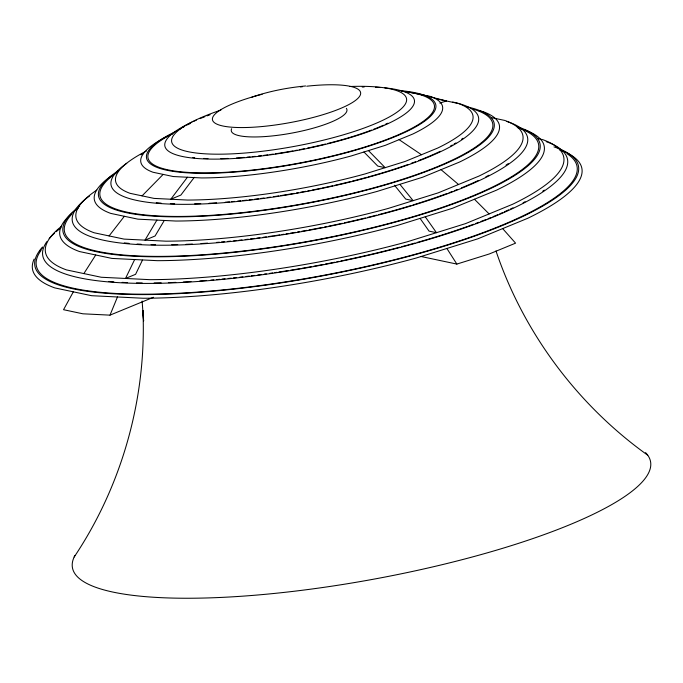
<?xml version="1.0" encoding="UTF-8"?>
<svg xmlns="http://www.w3.org/2000/svg" width="683" height="683" viewBox="0 0 683 683"><rect width="100%" height="100%" fill="white"/><g stroke="black" fill="none" stroke-linecap="round" stroke-linejoin="round"><path stroke-width="1.02" d="M73.38 291.743L63.545 309.706L82.908 313.804L109.997 315.145L117.493 296.909M134.653 259.549L125.51 278.459L135.584 274.318L142.44 260.129M156.894 220.097L145.001 240.143L155.075 235.994L164.262 220.507M74.157 557.012C122.488 484.836 146.734 397.207 142.926 310.466L143.609 321.027L142.115 301.041M83.864 273.584L95.731 254.99M187.415 177.238L170.784 199.231L180.858 195.082L194.288 177.324M109.092 235.934L124.349 216.289M142.073 195.867L163.169 174.396M172.517 133.851L170.554 134.662A153.393 34.244 -10.4 0 0 153.06 172.261L173.269 176.538L201.553 177.939A153.393 34.244 -10.4 0 0 351.532 155.861L385.374 145.308L412.831 134.013A153.393 34.244 -10.4 0 0 430.324 96.414L408.101 92.034M109.997 315.145L153.41 297.284M251.942 97.123C269.29 91.223 287.372 87.689 305.6 85.973M439.801 103.073L446.486 100.982L420.224 94.28M420.737 256.432L456.859 264.082L489.276 253.974L515.58 243.157L502.611 228.549M437.513 99.086L458.455 103.517A181.652 40.553 -10.4 0 1 437.735 148.04L405.215 161.419L365.14 173.909A181.652 40.553 -10.4 0 1 187.535 200.059L154.042 198.403L130.103 193.332A181.652 40.553 -10.4 0 1 146.504 150.952M478.774 110.731L482.949 111.611A205.89 45.966 -10.4 0 1 459.463 162.084L422.606 177.238L377.187 191.402A205.89 45.966 -10.4 0 1 175.873 221.036L137.906 219.158L110.783 213.412A205.89 45.966 -10.4 0 1 111.295 176.043M491.803 117.689L504.78 120.439A227.183 50.721 -10.4 0 1 478.86 176.12L438.196 192.854L388.072 208.477A227.183 50.721 -10.4 0 1 165.943 241.176L124.058 239.101L94.126 232.766A227.183 50.721 -10.4 0 1 96.807 190.087M537.632 138.564L542.737 139.648A263.459 58.815 -10.4 0 1 512.685 204.226L465.524 223.623L407.401 241.739A263.459 58.815 -10.4 0 1 149.799 279.663L101.221 277.255L66.507 269.913A263.459 58.815 -10.4 0 1 61.479 226.321M446.853 248.424L456.859 264.082M399.103 139.665L421.479 154.734M647.732 455.202C577.562 405.045 523.562 332.715 495.986 250.943M441.039 169.666L458.532 184.487M474.446 199.24L489.105 213.924M368.453 150.584L385.178 167.668L377.767 166.097L363.945 151.985M399.897 184.325L413.138 200.665L405.719 199.094L394.467 185.204M425.244 216.767L436.463 232.681L429.044 231.11L420.19 218.551M467.343 106.941A201.118 44.899 -10.4 0 1 303.85 203.969A201.118 44.899 -10.4 0 1 118.287 170.759M566.992 153.709A274.873 61.368 -10.4 0 1 318.099 276.342A274.873 61.368 -10.4 0 1 41.091 250.379M544.317 190.105A265.277 59.225 -10.4 0 1 542.814 191.138M525.099 201.724A265.277 59.225 -10.4 0 1 523.084 202.791M512.984 207.837A265.277 59.225 -10.4 0 1 510.44 209.032M508.707 209.835A265.277 59.225 -10.4 0 1 504.267 211.85M502.449 212.652A265.277 59.225 -10.4 0 1 499.674 213.864M497.796 214.667A265.277 59.225 -10.4 0 1 492.989 216.682M491.026 217.484A265.277 59.225 -10.4 0 1 488.046 218.688M486.04 219.491A265.277 59.225 -10.4 0 1 480.926 221.48M478.851 222.274A265.277 59.225 -10.4 0 1 475.701 223.461M473.584 224.237A265.277 59.225 -10.4 0 1 468.231 226.184M467.155 226.568A265.277 59.225 -10.4 0 1 417.151 242.439M415.025 243.037A265.277 59.225 -10.4 0 1 409.698 244.523M408.622 244.813A265.277 59.225 -10.4 0 1 401.775 246.665M399.794 247.186A265.277 59.225 -10.4 0 1 344.087 260.3M343.045 260.522A265.277 59.225 -10.4 0 1 340.988 260.949M338.913 261.367A265.277 59.225 -10.4 0 1 336.847 261.794M334.764 262.212A265.277 59.225 -10.4 0 1 325.347 264.056M323.247 264.458A265.277 59.225 -10.4 0 1 313.753 266.225M311.644 266.609A265.277 59.225 -10.4 0 1 302.125 268.274M300.008 268.641A265.277 59.225 -10.4 0 1 290.523 270.203M288.422 270.545A265.277 59.225 -10.4 0 1 279.023 272.005M276.948 272.312A265.277 59.225 -10.4 0 1 274.882 272.619M272.748 272.935A265.277 59.225 -10.4 0 1 269.546 273.388M266.344 273.84A265.277 59.225 -10.4 0 1 264.201 274.139M260.991 274.575A265.277 59.225 -10.4 0 1 257.79 275.001M254.58 275.42A265.277 59.225 -10.4 0 1 251.378 275.83M249.252 276.094A265.277 59.225 -10.4 0 1 246.059 276.478M242.875 276.863A265.277 59.225 -10.4 0 1 239.699 277.23M236.531 277.588A265.277 59.225 -10.4 0 1 233.381 277.93M231.289 278.16A265.277 59.225 -10.4 0 1 228.156 278.485M225.049 278.801A265.277 59.225 -10.4 0 1 221.958 279.108M219.9 279.304A265.277 59.225 -10.4 0 1 216.835 279.586M213.796 279.859A265.277 59.225 -10.4 0 1 210.782 280.115M206.539 280.465A265.277 59.225 -10.4 0 1 199.837 280.978M190.975 281.575A265.277 59.225 -10.4 0 1 183.317 282.019M175.787 282.378A265.277 59.225 -10.4 0 1 168.394 282.66M161.171 282.856A265.277 59.225 -10.4 0 1 154.145 282.967M142.235 282.975A265.277 59.225 -10.4 0 1 136.498 282.89M127.567 282.625A265.277 59.225 -10.4 0 1 122.163 282.378M113.83 281.848A265.277 59.225 -10.4 0 1 108.845 281.447M452.675 102.032A186.809 41.706 -10.4 0 1 305.864 191.607A186.809 41.706 -10.4 0 1 126.731 163.305M140.937 154.828A186.809 41.706 -10.4 0 1 142.995 153.76M401.775 91.266A145.581 32.502 -10.4 0 1 392.255 137.326A145.581 32.502 -10.4 0 1 199.479 172.859A145.581 32.502 -10.4 0 1 172.953 133.441M516.536 126.543A242.499 54.136 -10.4 0 1 310.048 241.347A242.499 54.136 -10.4 0 1 79.646 206.206M517.757 127.73A241.031 53.812 -10.4 0 1 321.77 238.811A241.031 53.812 -10.4 0 1 71.817 214.163M462.997 138.248A185.341 41.381 -10.4 0 1 461.546 139.272M455.903 142.926A185.341 41.381 -10.4 0 1 454.135 143.976M452.3 145.035A185.341 41.381 -10.4 0 1 450.404 146.102M440.33 151.259A185.341 41.381 -10.4 0 1 418.628 160.556M415.495 161.751A185.341 41.381 -10.4 0 1 411.234 163.331M407.99 164.501A185.341 41.381 -10.4 0 1 368.154 176.957M367.095 177.247A185.341 41.381 -10.4 0 1 352.266 181.132M350.234 181.635A185.341 41.381 -10.4 0 1 334.798 185.289M332.723 185.759A185.341 41.381 -10.4 0 1 322.316 188.004M321.283 188.218A185.341 41.381 -10.4 0 1 312.054 190.087M309.988 190.489A185.341 41.381 -10.4 0 1 307.913 190.881M305.83 191.274A185.341 41.381 -10.4 0 1 300.622 192.239M298.539 192.615A185.341 41.381 -10.4 0 1 296.448 192.99M294.356 193.349A185.341 41.381 -10.4 0 1 280.841 195.586M278.784 195.901A185.341 41.381 -10.4 0 1 273.652 196.67M270.451 197.139A185.341 41.381 -10.4 0 1 267.249 197.592M264.039 198.027A185.341 41.381 -10.4 0 1 260.829 198.454M258.695 198.727A185.341 41.381 -10.4 0 1 254.426 199.265M252.3 199.521A185.341 41.381 -10.4 0 1 249.124 199.888M247.015 200.128A185.341 41.381 -10.4 0 1 242.815 200.58M240.732 200.802A185.341 41.381 -10.4 0 1 237.624 201.109M234.542 201.408A185.341 41.381 -10.4 0 1 231.494 201.69M229.479 201.861A185.341 41.381 -10.4 0 1 225.279 202.211M216.571 202.834A185.341 41.381 -10.4 0 1 209.075 203.269M200.725 203.636A185.341 41.381 -10.4 0 1 194.638 203.816M174.652 203.79A185.341 41.381 -10.4 0 1 170.34 203.645M161.094 203.124A185.341 41.381 -10.4 0 1 156.279 202.714M506.701 121.412A231.409 51.66 -10.4 0 1 304.447 231.136A231.409 51.66 -10.4 0 1 89.644 195.901M384.751 87.868A126.85 28.319 -10.4 0 1 376.495 128.609A126.85 28.319 -10.4 0 1 205.72 158.985A126.85 28.319 -10.4 0 1 191.923 122.163M193.639 121.378A126.85 28.319 -10.4 0 1 196.303 120.199M200.034 118.629A126.85 28.319 -10.4 0 1 204.934 116.673M206.958 115.897A126.85 28.319 -10.4 0 1 210.057 114.753M362.229 87.023A126.85 28.319 -10.4 0 1 364.167 87.006M375.53 87.236A126.85 28.319 -10.4 0 1 379.765 87.467M553.99 146.888A276.342 61.692 -10.4 0 1 332.22 273.994A276.342 61.692 -10.4 0 1 42.568 247.024M546.229 141.646A266.746 59.549 -10.4 0 1 334.772 262.545A266.746 59.549 -10.4 0 1 46.854 241.654M49.176 238.657A266.746 59.549 -10.4 0 1 54.418 233.262M56.185 231.691A266.746 59.549 -10.4 0 1 61.086 227.763M524.561 129.821A246.213 54.964 -10.4 0 1 496.481 190.173L452.402 208.306L398.087 225.236A246.213 54.964 -10.4 0 1 157.346 260.675L111.952 258.422L79.51 251.557A246.213 54.964 -10.4 0 1 78.161 208.272M508.254 163.587A229.94 51.336 -10.4 0 1 506.026 165.141M488.96 175.232A229.94 51.336 -10.4 0 1 485.852 176.829M478.168 180.568A229.94 51.336 -10.4 0 1 461.375 187.893M457.354 189.515A229.94 51.336 -10.4 0 1 454.272 190.728M452.189 191.53A229.94 51.336 -10.4 0 1 449.03 192.726M446.895 193.52A229.94 51.336 -10.4 0 1 412.942 204.951M410.876 205.583A229.94 51.336 -10.4 0 1 378.732 214.607M376.709 215.136A229.94 51.336 -10.4 0 1 367.488 217.45M365.414 217.962A229.94 51.336 -10.4 0 1 344.437 222.82M342.328 223.29A229.94 51.336 -10.4 0 1 328.745 226.15M326.696 226.56A229.94 51.336 -10.4 0 1 324.638 226.978M322.572 227.388A229.94 51.336 -10.4 0 1 309.058 229.958M306.974 230.333A229.94 51.336 -10.4 0 1 301.749 231.272M299.658 231.639A229.94 51.336 -10.4 0 1 297.566 231.998M295.474 232.357A229.94 51.336 -10.4 0 1 290.258 233.219M288.183 233.56A229.94 51.336 -10.4 0 1 286.1 233.893M284.034 234.226A229.94 51.336 -10.4 0 1 281.959 234.551M279.902 234.867A229.94 51.336 -10.4 0 1 273.746 235.797M272.688 235.951A229.94 51.336 -10.4 0 1 268.445 236.557M266.327 236.856A229.94 51.336 -10.4 0 1 263.143 237.3M259.958 237.727A229.94 51.336 -10.4 0 1 256.774 238.145M254.648 238.418A229.94 51.336 -10.4 0 1 250.422 238.939M248.305 239.195A229.94 51.336 -10.4 0 1 245.146 239.571M242.004 239.938A229.94 51.336 -10.4 0 1 238.862 240.279M236.779 240.51A229.94 51.336 -10.4 0 1 233.671 240.834M230.581 241.15A229.94 51.336 -10.4 0 1 227.507 241.449M224.459 241.739A229.94 51.336 -10.4 0 1 221.437 242.013M219.431 242.192A229.94 51.336 -10.4 0 1 216.451 242.439M207.589 243.122A229.94 51.336 -10.4 0 1 201.015 243.558M192.367 244.044A229.94 51.336 -10.4 0 1 186.007 244.326M177.725 244.608A229.94 51.336 -10.4 0 1 171.681 244.727M155.579 244.727A229.94 51.336 -10.4 0 1 151.054 244.634M141.236 244.241A229.94 51.336 -10.4 0 1 137.044 244.002M129.027 243.379A229.94 51.336 -10.4 0 1 124.289 242.9M473.532 109.254A199.649 44.574 -10.4 0 1 298.616 204.576A199.649 44.574 -10.4 0 1 117.245 172.236M645.546 452.616A293.878 65.611 -10.4 0 1 369.435 579.952A293.878 65.611 -10.4 0 1 74.882 555.561M399.103 90.506A147.05 32.827 -10.4 0 1 394.031 137.078A147.05 32.827 -10.4 0 1 195.748 173.209A147.05 32.827 -10.4 0 1 176.726 131.025M306.744 86.212A75.309 16.81 -10.4 0 1 347.869 105.071A75.309 16.81 -10.4 0 1 227.729 126.799A75.309 16.81 -10.4 0 1 262.152 94.28M300.418 86.963A75.309 16.81 -10.4 0 1 302.543 86.698M346.358 108.349A58.772 13.122 -10.4 0 1 289.959 133.433A58.772 13.122 -10.4 0 1 231.639 128.711M387.807 123.205A125.382 27.994 -10.4 0 1 385.212 124.417M383.411 125.228A125.382 27.994 -10.4 0 1 373.644 129.275M371.552 130.069A125.382 27.994 -10.4 0 1 327.473 143.541M325.407 144.053A125.382 27.994 -10.4 0 1 307.538 148.083M304.464 148.715A125.382 27.994 -10.4 0 1 299.291 149.731M297.207 150.132A125.382 27.994 -10.4 0 1 295.116 150.516M293.024 150.9A125.382 27.994 -10.4 0 1 275.326 153.803M273.209 154.11A125.382 27.994 -10.4 0 1 270.024 154.554M267.898 154.845A125.382 27.994 -10.4 0 1 263.664 155.382M261.546 155.647A125.382 27.994 -10.4 0 1 258.396 156.014M255.263 156.364A125.382 27.994 -10.4 0 1 252.164 156.68M250.115 156.885A125.382 27.994 -10.4 0 1 247.075 157.167M244.079 157.423A125.382 27.994 -10.4 0 1 236.438 157.986M227.926 158.439A125.382 27.994 -10.4 0 1 220.797 158.652M207.982 158.61A125.382 27.994 -10.4 0 1 203.645 158.439M194.664 157.764A125.382 27.994 -10.4 0 1 192.828 157.56M179.305 129.522A125.382 27.994 -10.4 0 1 180.969 128.498M182.728 127.465A125.382 27.994 -10.4 0 1 184.572 126.432M187.509 124.878A125.382 27.994 -10.4 0 1 190.608 123.333M559.608 149.825A279.27 62.349 -10.4 0 1 527.754 218.278L477.767 238.845L416.152 258.046A279.27 62.349 -10.4 0 1 143.097 298.249L91.607 295.696L54.802 287.902A279.27 62.349 -10.4 0 1 34.15 259.062M39.614 250.934A279.27 62.349 -10.4 0 1 42.508 247.852M349.448 86.51A119.388 26.654 -10.4 0 1 380.738 121.25A119.388 26.654 -10.4 0 1 203.654 153.718A119.388 26.654 -10.4 0 1 220.899 110.074"/></g></svg>
